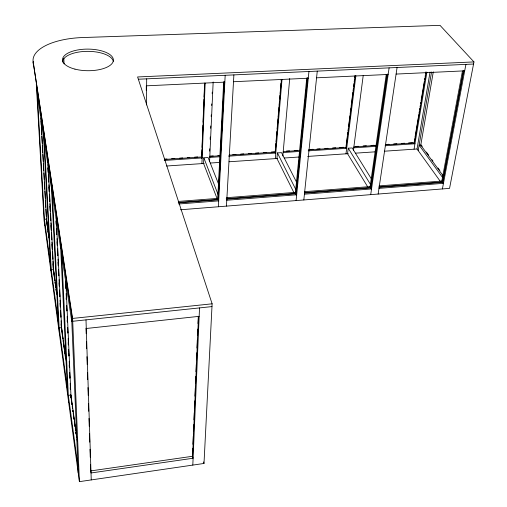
<?xml version="1.0" encoding="UTF-8"?>
<svg xmlns="http://www.w3.org/2000/svg" width="507" height="507" viewBox="0 0 507 507"><rect width="100%" height="100%" fill="white"/><g stroke="black" fill="none" stroke-linecap="round" stroke-linejoin="round"><path stroke-width="0.76" d="M146.27 90.506L146.301 85.765M146.517 104.949L146.688 78.845M201.602 157.886L201.938 149.761M202.033 147.398L202.439 137.156M202.534 134.792L202.914 125.337M203.041 122.187L203.453 111.946M203.548 109.582L203.96 99.34M204.055 96.976L204.46 86.735M201.723 158.203L204.739 83.066M201.906 163.615L205.158 83.154M218.809 184.687L208.085 157.531L203.82 157.816L203.586 163.501L216.939 198.218M192.407 456.123L192.736 448.232M192.907 444.29L193.237 436.4M193.433 431.666L193.737 424.562M193.934 419.828L194.232 412.73M194.435 407.996L194.732 400.891M194.929 396.157L195.265 388.267M195.461 383.533L195.759 376.435M195.962 371.701L196.26 364.596M196.456 359.862L196.76 352.764M196.957 348.03L197.293 340.14M197.489 335.406L197.755 329.094M197.99 323.567L198.288 316.469M192.54 457.745L198.497 316.26M192.812 465.084L199.524 307.901M209.625 151.13L209.733 148.773M210.158 139.33L210.259 136.972M210.646 128.315L210.754 125.958M211.178 116.521L211.248 114.943M211.666 105.507L211.736 103.935M212.199 93.706L212.268 92.135M209.575 161.676L213.162 81.995M36.301 83.845L44.096 220.621L79.396 481.65L203.998 463.455L212.122 303.813L137.593 76.956L473.963 61.924L449.551 188.37L180.511 209.771M217.718 198.738L223.688 81.785M218.13 199.809L224.183 81.957M218.257 200.17L224.322 82.197M218.39 206.761L225.184 75.29M226.445 206.115L233.885 74.897M275.073 153L275.383 149.521M275.58 147.157L275.916 143.208M276.049 141.63L276.442 136.903M276.575 135.325L276.911 131.376M277.107 129.012L277.437 125.071M277.57 123.493L277.969 118.758M278.102 117.18L278.964 106.926M279.097 105.348L279.433 101.406M279.63 99.036L279.959 95.094M280.092 93.516L280.491 88.782M280.625 87.204L280.954 83.262M281.157 80.898L281.29 79.32M275.257 152.956L281.436 79.58M275.32 158.621L282.019 79.358M296.861 182.793L281.518 152.645L277.411 152.918L276.936 158.514L294.142 193.085M282.824 156.029L289.719 78.503M295.359 193.446L306.754 78.002M295.847 194.637L307.407 78.148M296.037 194.808L307.66 77.647M296.094 200.576L308.947 71.5M303.826 199.961L317.268 71.119M346.059 146.352L346.357 144.001M346.554 142.429L347.346 136.149M347.548 134.577L347.846 132.219M348.043 130.654L348.341 128.296M348.537 126.725L349.925 115.735M350.122 114.164L350.419 111.806M350.622 110.234L350.92 107.883M351.117 106.312L351.414 103.954M351.611 102.382L352.897 92.179M353.1 90.607L353.398 88.25M353.594 86.678L353.994 83.541M354.19 81.969L354.488 79.612M354.685 78.046L354.982 75.689M346.028 148.196L355.16 75.942M345.983 153.817L355.882 75.708M371.32 178.775L352.188 147.949L348.239 148.209L347.536 153.71L367.638 186.766M353.436 150.199L363.202 75.651M369.958 187.603L386.277 74.377M370.579 188.623L387.075 74.504M370.877 188.148L387.399 73.997M370.706 194.644L389.116 67.868M378.133 194.054L397.082 67.507M413.997 143.38L414.257 141.827M414.517 140.268L414.777 138.715M415.037 137.163L418.275 117.738M418.529 116.185L418.788 114.633M419.048 113.08L419.308 111.527M419.568 109.975L419.828 108.416M420.081 106.863L420.341 105.31M420.601 103.758L420.861 102.205M421.121 100.652L424.359 81.228M424.613 79.675L424.872 78.122M425.132 76.563L425.392 75.011M425.652 73.458L425.912 71.905M414.32 142.866L426.114 72.152M414.048 149.191L426.926 72.19M440.329 181.405L417.046 148.988L430.05 72.045M418.205 150.598L431.558 71.969M420.652 145.82L433.282 71.893M441.793 181.214L462.473 70.91M442.358 182.976L463.411 71.018M442.725 182.501L463.797 70.511M442.408 188.94L465.914 64.389M66.113 360.395L61.569 327.642L59.161 327.896L67.33 388.007M86.279 328.485L199.162 316.336M211.983 306.589L72.71 321.273L33.151 61.886A54.528 23.183 0.4 0 1 82.508 37.556L440.013 25.35L473.963 61.924M79.396 481.65L72.59 318.428L212.122 303.813M56.993 294.694L53.514 269.61L51.264 269.819L58.299 321.59M178.737 203.979L218.694 200.861L218.276 199.783L178.382 202.882M304.428 194.175L371.536 188.94L370.909 187.92L304.682 193.066M378.989 188.357L443.467 183.325L442.75 182.336L379.141 187.279M49.413 240.084L46.505 219.119L44.401 219.29L50.523 264.356M178.274 201.437L217.737 198.383L218.137 199.428L178.261 202.521M226.578 197.698L295.467 192.368L295.974 193.389L226.211 198.801M304.777 191.652L370.104 186.595L370.706 187.584L304.504 192.723M379.103 185.904L441.825 181.05L442.516 182.013L378.932 186.95M166.518 166.017L204.188 163.457M210.291 163.045L219.696 162.405M229.094 161.765L277.513 158.476M284.199 158.019L299.06 157.012M307.66 156.422L348.328 153.659M355.375 153.177L375.712 151.796M384.319 151.213L417.046 148.988M164.629 159.109L166.987 158.957M171.715 158.64L174.864 158.431M179.592 158.121L182.742 157.911M187.47 157.601L189.833 157.443M194.561 157.132L197.711 156.923M210.05 156.105L213.187 155.896M217.896 155.586L220.247 155.427M232.802 154.597L235.945 154.394M240.654 154.077L243.791 153.875M248.5 153.564L251.637 153.355M255.56 153.095L258.697 152.886M263.406 152.575L266.543 152.366M271.251 152.056L274.395 151.846M286.423 151.054L289.554 150.845M294.25 150.535L297.387 150.326M309.137 149.546L313.053 149.292M316.964 149.033L320.101 148.824M324.797 148.513L327.934 148.304M332.63 147.993L335.767 147.784M339.677 147.524L343.594 147.271M355.35 146.491L358.487 146.282M363.183 145.972L366.32 145.763M371.023 145.452L374.153 145.249M385.903 144.47L389.04 144.261M393.736 143.95L396.873 143.741M401.576 143.43L404.706 143.221M408.623 142.968L412.54 142.708M164.731 159.426L201.767 156.974L202.135 157.924L164.255 160.446M209.391 156.467L220.38 155.744M229.012 155.167L275.326 152.1L275.795 153.025L228.632 156.162M283.445 151.561L299.897 150.471M308.516 149.901L346.129 147.41L346.68 148.31L308.237 150.871M353.968 146.891L376.701 145.382M385.32 144.812L414.314 142.892L414.954 143.773L385.136 145.756M209.765 157.417L219.987 156.739M283.134 152.537L299.605 151.441M353.747 147.841L375.719 146.384M146.643 85.816L224.835 82.134M233.499 81.728L308.281 78.211M316.571 77.818L388.159 74.447M396.1 74.073L464.697 70.847M138.348 79.225L473.551 64.04M421.279 145.034L422.211 146.308M426.4 152.049L428.726 155.243M431.983 159.705L432.915 160.985M438.029 168.001L439.892 170.555M443.042 175.701L420.734 145.072L419.124 145.179L442.757 177.742M348.239 148.209L370.921 185.131M277.411 152.918L295.765 189.428M203.82 157.816L218.378 195.303M203.599 461.947L203.998 463.455M33.151 61.886L72.59 318.428M37.36 95.259L43.52 135.73M44.267 140.661L51.422 187.698M52.303 193.459L60.726 248.804M61.765 255.629L71.817 321.692M57.323 297.045L57.538 298.61M76.804 437.37L70.923 395.042L68.325 395.365L77.926 465.984M77.02 438.942L77.349 441.293M46.46 220L48.292 233.188M48.507 234.741L48.83 237.067M53.438 270.326L54.845 280.466M55.06 282.025L55.814 287.482M56.03 289.041L56.467 292.159M61.556 328.916L62.418 335.121M62.634 336.673L62.957 338.999M63.172 340.552L63.388 342.105M63.603 343.651L64.459 349.855M64.674 351.408L65.428 356.839M70.752 395.238L72.051 404.611M72.267 406.17L72.59 408.515M72.805 410.074L73.027 411.64M73.242 413.199L74.104 419.447M74.326 421.006L75.08 426.476M75.296 428.035L75.619 430.38M75.841 431.939L76.164 434.284M47.189 225.659L46.505 219.119M47.404 227.212L47.728 229.551M47.943 231.103L48.159 232.662M48.482 234.995L48.805 237.327M54.3 276.993L53.514 269.61M54.515 278.539L54.838 280.859M55.048 282.405L55.263 283.952M55.478 285.498L55.802 287.818M56.011 289.364L56.334 291.69M61.924 332.041L61.569 327.642M62.139 333.6L62.361 335.165M62.576 336.724L62.9 339.069M63.115 340.628L63.331 342.193M63.654 344.532L64.414 350.001M64.63 351.56L64.953 353.905M65.169 355.47L65.384 357.029M71.278 399.541L71.493 401.107M71.709 402.678L72.038 405.036M72.254 406.601L72.469 408.173M72.799 410.524L73.014 412.096M73.23 413.661L73.559 416.019M73.775 417.584L73.99 419.156M74.32 421.507L74.535 423.079M74.751 424.651L75.08 427.002M75.296 428.573L75.518 430.139M75.841 432.496L76.056 434.062M40.737 114.005L40.826 115.583M40.953 117.954L46.726 222.091M40.972 121.072L41.206 125.235M41.321 127.371L41.713 134.463M41.815 136.294L42.214 143.399M42.328 145.49L42.721 152.582M42.822 154.458L43.222 161.562M43.336 163.609L43.729 170.701M43.856 173.064L44.229 179.725M44.363 182.095L44.755 189.2M44.863 191.177L45.256 198.269M45.37 200.259L45.763 207.363M45.871 209.296L46.264 216.388M46.378 218.422L46.612 222.687M36.948 88.079L44.749 225.425M43.862 133.138L51.606 276.169M43.108 128.246L50.865 270.681M47.835 160.637L47.918 162.221M48.045 164.585L53.786 273.584M48.007 167.462L48.26 172.196M48.399 174.896L48.773 181.994M48.926 184.814L49.274 191.462M49.426 194.276L49.8 201.374M49.92 203.738L50.301 210.836M50.44 213.542L50.814 220.64M50.941 223.01L51.315 230.108M51.441 232.472L51.815 239.57M51.961 242.384L52.335 249.482M52.462 251.846L52.836 258.944M52.962 261.314L53.355 268.748M53.501 271.562L53.59 273.14M47.905 168.039L48.14 172.431M48.406 177.494L48.64 181.886M48.906 186.95L49.154 191.678M49.433 196.855L49.654 201.127M49.927 206.305L50.18 211.032M50.427 215.76L50.681 220.488M50.947 225.552L51.194 230.279M51.448 235.007L51.695 239.729M51.948 244.456L52.196 249.184M52.468 254.362L52.722 259.083M52.969 263.811L53.222 268.539M50.427 219.062L50.51 220.64M51.904 185.581L59.496 334.468M51.023 179.852L58.635 328.137M56.214 217.668L61.841 331.838M56.125 220.418L56.321 224.373M56.518 228.321L56.828 234.646M57.025 238.601L57.354 245.331M57.532 248.874L57.861 255.579M58.039 259.147L58.349 265.472M58.546 269.426L58.863 275.745M59.053 279.699L59.382 286.341M59.566 289.972L59.889 296.595M60.073 300.252L60.396 306.849M60.58 310.525L60.903 317.097M61.087 320.798L61.41 327.351M56.004 221.236L56.163 224.392M56.511 231.496L56.67 234.659M57.025 241.763L57.196 245.325M57.532 252.03L57.703 255.566M58.039 262.29L58.216 265.807M58.546 272.557L58.704 275.713M59.059 282.817L59.23 286.29M59.566 293.084L59.737 296.532M60.073 303.344L60.244 306.773M60.58 313.611L60.751 317.014M61.094 323.872L61.22 326.47M61.379 247.378L68.648 402.14M60.333 240.584L67.646 394.757M65.72 284.015L65.897 287.963M66.144 293.477L66.398 299.003M66.683 305.296L66.93 310.835M67.184 316.33L67.431 321.882M67.678 327.364L67.932 332.922M68.179 338.397L68.47 344.754M68.679 349.488L68.965 355.8M69.212 361.25L69.465 366.846M69.713 372.284L69.966 377.886M70.213 383.317L70.467 388.932M70.714 394.351L70.853 397.507M65.656 286.911L65.726 288.483M66.157 297.939L66.227 299.517M66.658 308.972L66.74 310.873M67.171 320.367L67.247 321.951M67.678 331.445L67.748 333.029M68.179 342.529L68.287 344.899M68.679 353.607L68.787 355.977M69.193 364.926L69.294 367.062M69.693 375.953L69.801 378.317M70.226 387.633L70.302 389.351M65.859 281.055L71.056 397.97M71.455 313.098L78.217 472.923M63.819 58.381L64.047 63.895M86 319.873L91.247 479.92M86 328.175L86.184 333.72M86.444 341.636L86.678 348.759M86.938 356.674L87.204 364.59M87.464 372.506L87.698 379.635M87.958 387.551L88.218 395.466M88.478 403.382L88.744 411.297M88.979 418.427L89.238 426.343M89.473 433.466L89.758 442.174M89.993 449.297L90.259 457.213M90.493 464.342L90.728 471.466M33.285 64.186A54.452 23.252 0.4 0 1 33.215 61.727M62.621 62.05A25.394 10.837 0.4 0 1 86.874 51.353A25.394 10.837 0.4 0 1 113.315 61.334M192.597 456.268L90.715 470.914L91.019 472.974L193.104 458.246L192.597 456.268M296.671 194.777L226.781 200.233L226.35 199.156L296.145 193.731L296.671 194.777M74.947 69.123A25.432 10.805 0.4 0 0 113.384 60.2A25.432 10.805 0.4 0 0 75.543 50.408A25.432 10.805 0.4 0 0 74.947 69.123"/></g></svg>
